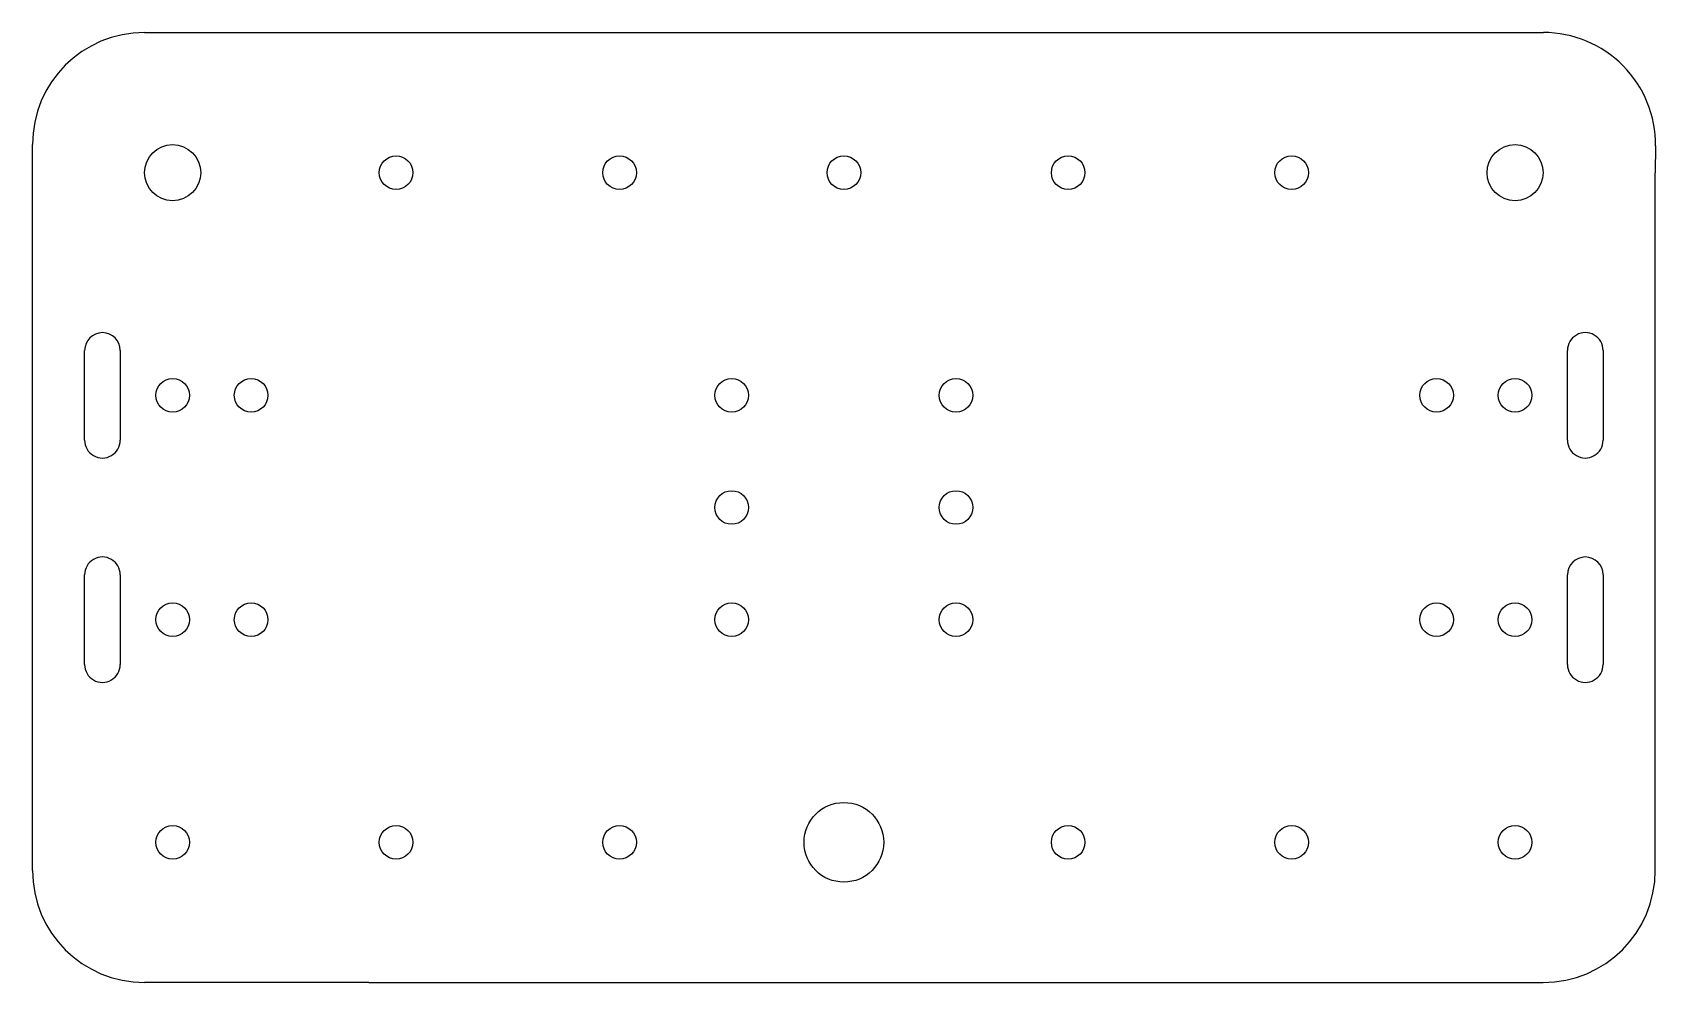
# Model space of a CAD drawing. Extents: x -72 to 72, y -72 to 12.
import ezdxf

# ---------------------------------------------------------------- set-up
doc = ezdxf.new("R2010")
doc.units = 0
doc.layers.add('Body', color=7, linetype='CONTINUOUS')

msp = doc.modelspace()

# ---------------------------------------------------------------- linework, layer by layer
at = {"layer": 'Body'}
for p, q in [((-62.35, 12.5), (-62.35, 12.5, 3.175)), ((-62.35, 12.5), (-62.35, 12.5, 3.175)), ((-62.35, 12.5), (-42.35, 12.5)), ((-62.35, 12.5, 3.175), (-42.35, 12.5, 3.175)), ((-62.35, 12.5), (-42.35, 12.5)), ((-62.35, 12.5, 3.175), (-42.35, 12.5, 3.175)), ((-42.35, 12.5), (-42.35, 12.5, 3.175)), ((-42.35, 12.5), (-42.35, 12.5, 3.175)), ((-42.35, 12.5), (42.35, 12.5)), ((-42.35, 12.5, 3.175), (42.35, 12.5, 3.175)), ((-42.35, 12.5), (42.35, 12.5)), ((-42.35, 12.5, 3.175), (42.35, 12.5, 3.175)), ((42.35, 12.5), (42.35, 12.5, 3.175)), ((42.35, 12.5), (42.35, 12.5, 3.175)), ((42.35, 12.5), (62.3752, 12.5)), ((42.35, 12.5, 3.175), (62.3752, 12.5, 3.175)), ((42.35, 12.5), (62.3752, 12.5)), ((42.35, 12.5, 3.175), (62.3752, 12.5, 3.175)), ((62.3752, 12.5), (62.3752, 12.5, 3.175)), ((62.3752, 12.5), (62.3752, 12.5, 3.175)), ((-72.35, 2.5), (-72.35, 2.5, 3.175)), ((-72.35, 0), (-72.35, 2.5)), ((-72.35, 0, 3.175), (-72.35, 2.5, 3.175)), ((-72.35, 2.5), (-72.35, 2.5, 3.175)), ((-72.35, 0), (-72.35, 2.5)), ((-72.35, 0, 3.175), (-72.35, 2.5, 3.175)), ((72.3746, 2.3973), (72.35, 0)), ((72.3746, 2.3973, 3.175), (72.35, 0, 3.175)), ((72.3746, 2.3973), (72.35, 0)), ((72.3746, 2.3973, 3.175), (72.35, 0, 3.175)), ((72.3746, 2.3973), (72.3746, 2.3973, 3.175)), ((72.3746, 2.3973), (72.3746, 2.3973, 3.175)), ((-72.35, 0), (-72.35, 0, 3.175)), ((-72.35, -59.7), (-72.35, 0)), ((-72.35, -59.7, 3.175), (-72.35, 0, 3.175)), ((-72.35, 0), (-72.35, 0, 3.175)), ((-72.35, -59.7), (-72.35, 0)), ((-72.35, -59.7, 3.175), (-72.35, 0, 3.175)), ((-57.35, 0), (-57.35, 0, 3.175)), ((-57.35, 0), (-57.35, 0, 3.175)), ((-38.425, 0), (-38.425, 0, 3.175)), ((-38.425, 0), (-38.425, 0, 3.175)), ((-18.5, 0), (-18.5, 0, 3.175)), ((-18.5, 0), (-18.5, 0, 3.175)), ((1.5, 0), (1.5, 0, 3.175)), ((1.5, 0), (1.5, 0, 3.175)), ((21.5, 0), (21.5, 0, 3.175)), ((21.5, 0), (21.5, 0, 3.175)), ((62.35, 0), (62.35, 0, 3.175)), ((62.35, 0), (62.35, 0, 3.175)), ((72.35, 0), (72.35, 0, 3.175)), ((72.35, 0), (72.35, 0, 3.175)), ((72.35, -59.7), (72.35, 0)), ((72.35, -59.7, 3.175), (72.35, 0, 3.175)), ((72.35, -59.7), (72.35, 0)), ((72.35, -59.7, 3.175), (72.35, 0, 3.175)), ((41.425, 0), (41.425, 0, 3.175)), ((41.425, 0), (41.425, 0, 3.175)), ((-67.6975, -15.85), (-67.6975, -15.85, 3.175)), ((-67.6975, -15.85), (-67.6975, -15.85, 3.175)), ((-67.6975, -23.85), (-67.6975, -15.85)), ((-67.6975, -23.85, 3.175), (-67.6975, -15.85, 3.175)), ((-67.6975, -23.85), (-67.6975, -15.85)), ((-67.6975, -23.85, 3.175), (-67.6975, -15.85, 3.175)), ((-64.5225, -15.85), (-64.5225, -15.85, 3.175)), ((-64.5225, -15.85), (-64.5225, -23.85)), ((-64.5225, -15.85, 3.175), (-64.5225, -23.85, 3.175)), ((-64.5225, -15.85), (-64.5225, -15.85, 3.175)), ((-64.5225, -15.85), (-64.5225, -23.85)), ((-64.5225, -15.85, 3.175), (-64.5225, -23.85, 3.175)), ((64.5225, -15.85), (64.5225, -15.85, 3.175)), ((64.5225, -15.85), (64.5225, -15.85, 3.175)), ((64.5225, -23.85), (64.5225, -15.85)), ((64.5225, -23.85, 3.175), (64.5225, -15.85, 3.175)), ((64.5225, -23.85), (64.5225, -15.85)), ((64.5225, -23.85, 3.175), (64.5225, -15.85, 3.175)), ((67.6975, -15.85), (67.6975, -15.85, 3.175)), ((67.6975, -15.85), (67.6975, -23.85)), ((67.6975, -15.85, 3.175), (67.6975, -23.85, 3.175)), ((67.6975, -15.85), (67.6975, -15.85, 3.175)), ((67.6975, -15.85), (67.6975, -23.85)), ((67.6975, -15.85, 3.175), (67.6975, -23.85, 3.175)), ((-58.35, -19.85), (-58.35, -19.85, 3.175)), ((-58.35, -19.85), (-58.35, -19.85, 3.175)), ((-51.35, -19.85), (-51.35, -19.85, 3.175)), ((-51.35, -19.85), (-51.35, -19.85, 3.175)), ((-8.5, -19.85), (-8.5, -19.85, 3.175)), ((-8.5, -19.85), (-8.5, -19.85, 3.175)), ((11.5, -19.85), (11.5, -19.85, 3.175)), ((11.5, -19.85), (11.5, -19.85, 3.175)), ((54.35, -19.85), (54.35, -19.85, 3.175)), ((54.35, -19.85), (54.35, -19.85, 3.175)), ((61.35, -19.85), (61.35, -19.85, 3.175)), ((61.35, -19.85), (61.35, -19.85, 3.175)), ((-67.6975, -23.85), (-67.6975, -23.85, 3.175)), ((-67.6975, -23.85), (-67.6975, -23.85, 3.175)), ((-64.5225, -23.85), (-64.5225, -23.85, 3.175)), ((-64.5225, -23.85), (-64.5225, -23.85, 3.175)), ((64.5225, -23.85), (64.5225, -23.85, 3.175)), ((64.5225, -23.85), (64.5225, -23.85, 3.175)), ((67.6975, -23.85), (67.6975, -23.85, 3.175)), ((67.6975, -23.85), (67.6975, -23.85, 3.175)), ((-8.5, -29.85), (-8.5, -29.85, 3.175)), ((-8.5, -29.85), (-8.5, -29.85, 3.175)), ((11.5, -29.85), (11.5, -29.85, 3.175)), ((11.5, -29.85), (11.5, -29.85, 3.175)), ((-67.6975, -35.85), (-67.6975, -35.85, 3.175)), ((-67.6975, -35.85), (-67.6975, -35.85, 3.175)), ((-67.6975, -43.85), (-67.6975, -35.85)), ((-67.6975, -43.85, 3.175), (-67.6975, -35.85, 3.175)), ((-67.6975, -43.85), (-67.6975, -35.85)), ((-67.6975, -43.85, 3.175), (-67.6975, -35.85, 3.175)), ((-64.5225, -35.85), (-64.5225, -35.85, 3.175)), ((-64.5225, -35.85), (-64.5225, -43.85)), ((-64.5225, -35.85, 3.175), (-64.5225, -43.85, 3.175)), ((-64.5225, -35.85), (-64.5225, -35.85, 3.175)), ((-64.5225, -35.85), (-64.5225, -43.85)), ((-64.5225, -35.85, 3.175), (-64.5225, -43.85, 3.175)), ((64.5225, -35.85), (64.5225, -35.85, 3.175)), ((64.5225, -35.85), (64.5225, -35.85, 3.175)), ((64.5225, -43.85), (64.5225, -35.85)), ((64.5225, -43.85, 3.175), (64.5225, -35.85, 3.175)), ((64.5225, -43.85), (64.5225, -35.85)), ((64.5225, -43.85, 3.175), (64.5225, -35.85, 3.175)), ((67.6975, -35.85), (67.6975, -35.85, 3.175)), ((67.6975, -35.85), (67.6975, -43.85)), ((67.6975, -35.85, 3.175), (67.6975, -43.85, 3.175)), ((67.6975, -35.85), (67.6975, -35.85, 3.175)), ((67.6975, -35.85), (67.6975, -43.85)), ((67.6975, -35.85, 3.175), (67.6975, -43.85, 3.175)), ((-58.35, -39.85), (-58.35, -39.85, 3.175)), ((-58.35, -39.85), (-58.35, -39.85, 3.175)), ((-51.35, -39.85), (-51.35, -39.85, 3.175)), ((-51.35, -39.85), (-51.35, -39.85, 3.175)), ((-8.5, -39.85), (-8.5, -39.85, 3.175)), ((-8.5, -39.85), (-8.5, -39.85, 3.175)), ((11.5, -39.85), (11.5, -39.85, 3.175)), ((11.5, -39.85), (11.5, -39.85, 3.175)), ((54.35, -39.85), (54.35, -39.85, 3.175)), ((54.35, -39.85), (54.35, -39.85, 3.175)), ((61.35, -39.85), (61.35, -39.85, 3.175)), ((61.35, -39.85), (61.35, -39.85, 3.175)), ((-67.6975, -43.85), (-67.6975, -43.85, 3.175)), ((-67.6975, -43.85), (-67.6975, -43.85, 3.175)), ((-64.5225, -43.85), (-64.5225, -43.85, 3.175)), ((-64.5225, -43.85), (-64.5225, -43.85, 3.175)), ((64.5225, -43.85), (64.5225, -43.85, 3.175)), ((64.5225, -43.85), (64.5225, -43.85, 3.175)), ((67.6975, -43.85), (67.6975, -43.85, 3.175)), ((67.6975, -43.85), (67.6975, -43.85, 3.175)), ((-72.35, -59.7), (-72.35, -59.7, 3.175)), ((-72.35, -62.2), (-72.35, -59.7)), ((-72.35, -62.2, 3.175), (-72.35, -59.7, 3.175)), ((-72.35, -59.7), (-72.35, -59.7, 3.175)), ((-72.35, -62.2), (-72.35, -59.7)), ((-72.35, -62.2, 3.175), (-72.35, -59.7, 3.175)), ((-58.35, -59.7), (-58.35, -59.7, 3.175)), ((-58.35, -59.7), (-58.35, -59.7, 3.175)), ((-38.425, -59.7), (-38.425, -59.7, 3.175)), ((-38.425, -59.7), (-38.425, -59.7, 3.175)), ((-18.5, -59.7), (-18.5, -59.7, 3.175)), ((-18.5, -59.7), (-18.5, -59.7, 3.175)), ((3.55, -59.7), (3.55, -59.7, 3.175)), ((3.55, -59.7), (3.55, -59.7, 3.175)), ((21.5, -59.7), (21.5, -59.7, 3.175)), ((21.5, -59.7), (21.5, -59.7, 3.175)), ((41.425, -59.7), (41.425, -59.7, 3.175)), ((41.425, -59.7), (41.425, -59.7, 3.175)), ((61.35, -59.7), (61.35, -59.7, 3.175)), ((61.35, -59.7), (61.35, -59.7, 3.175)), ((72.35, -59.7), (72.35, -59.7, 3.175)), ((72.35, -59.7), (72.35, -59.7, 3.175)), ((72.35, -62.2), (72.35, -59.7)), ((72.35, -62.2, 3.175), (72.35, -59.7, 3.175)), ((72.35, -62.2), (72.35, -59.7)), ((72.35, -62.2, 3.175), (72.35, -59.7, 3.175)), ((-72.35, -62.2), (-72.35, -62.2, 3.175)), ((-72.35, -62.2), (-72.35, -62.2, 3.175)), ((72.35, -62.2), (72.35, -62.2, 3.175)), ((72.35, -62.2), (72.35, -62.2, 3.175)), ((-62.35, -72.2), (-62.35, -72.2, 3.175)), ((-42.35, -72.2), (-62.35, -72.2)), ((-42.35, -72.2, 3.175), (-62.35, -72.2, 3.175)), ((-62.35, -72.2), (-62.35, -72.2, 3.175)), ((-42.35, -72.2), (-62.35, -72.2)), ((-42.35, -72.2, 3.175), (-62.35, -72.2, 3.175)), ((-42.35, -72.2), (-42.35, -72.2, 3.175)), ((-42.35, -72.2), (42.35, -72.2)), ((-42.35, -72.2, 3.175), (42.35, -72.2, 3.175)), ((-42.35, -72.2), (-42.35, -72.2, 3.175)), ((-42.35, -72.2), (42.35, -72.2)), ((-42.35, -72.2, 3.175), (42.35, -72.2, 3.175)), ((42.35, -72.2), (42.35, -72.2, 3.175)), ((42.35, -72.2), (62.35, -72.2)), ((42.35, -72.2, 3.175), (62.35, -72.2, 3.175)), ((42.35, -72.2), (42.35, -72.2, 3.175)), ((42.35, -72.2), (62.35, -72.2)), ((42.35, -72.2, 3.175), (62.35, -72.2, 3.175)), ((62.35, -72.2), (62.35, -72.2, 3.175)), ((62.35, -72.2), (62.35, -72.2, 3.175))]:
    msp.add_line(p, q, dxfattribs=at)
for centre, radius in [((-59.85, 0), 2.5), ((-59.85, 0), 2.5), ((-59.85, 0), 2.5), ((-59.85, 0), 2.5), ((-39.925, 0), 1.5), ((-39.925, 0), 1.5), ((-39.925, 0), 1.5), ((-39.925, 0), 1.5), ((-20, 0), 1.5), ((-20, 0), 1.5), ((-20, 0), 1.5), ((-20, 0), 1.5), ((0, 0), 1.5), ((0, 0), 1.5), ((0, 0), 1.5), ((0, 0), 1.5), ((20, 0), 1.5), ((20, 0), 1.5), ((20, 0), 1.5), ((20, 0), 1.5), ((39.925, 0), 1.5), ((39.925, 0), 1.5), ((39.925, 0), 1.5), ((39.925, 0), 1.5), ((59.85, 0), 2.5), ((59.85, 0), 2.5), ((59.85, 0), 2.5), ((59.85, 0), 2.5), ((-59.85, -19.85), 1.5), ((-59.85, -19.85), 1.5), ((-59.85, -19.85), 1.5), ((-59.85, -19.85), 1.5), ((-52.85, -19.85), 1.5), ((-52.85, -19.85), 1.5), ((-52.85, -19.85), 1.5), ((-52.85, -19.85), 1.5), ((-10, -19.85), 1.5), ((-10, -19.85), 1.5), ((-10, -19.85), 1.5), ((-10, -19.85), 1.5), ((10, -19.85), 1.5), ((10, -19.85), 1.5), ((10, -19.85), 1.5), ((10, -19.85), 1.5), ((52.85, -19.85), 1.5), ((52.85, -19.85), 1.5), ((52.85, -19.85), 1.5), ((52.85, -19.85), 1.5), ((59.85, -19.85), 1.5), ((59.85, -19.85), 1.5), ((59.85, -19.85), 1.5), ((59.85, -19.85), 1.5), ((-10, -29.85), 1.5), ((-10, -29.85), 1.5), ((-10, -29.85), 1.5), ((-10, -29.85), 1.5), ((10, -29.85), 1.5), ((10, -29.85), 1.5), ((10, -29.85), 1.5), ((10, -29.85), 1.5), ((-59.85, -39.85), 1.5), ((-59.85, -39.85), 1.5), ((-59.85, -39.85), 1.5), ((-59.85, -39.85), 1.5), ((-52.85, -39.85), 1.5), ((-52.85, -39.85), 1.5), ((-52.85, -39.85), 1.5), ((-52.85, -39.85), 1.5), ((-10, -39.85), 1.5), ((-10, -39.85), 1.5), ((-10, -39.85), 1.5), ((-10, -39.85), 1.5), ((10, -39.85), 1.5), ((10, -39.85), 1.5), ((10, -39.85), 1.5), ((10, -39.85), 1.5), ((52.85, -39.85), 1.5), ((52.85, -39.85), 1.5), ((52.85, -39.85), 1.5), ((52.85, -39.85), 1.5), ((59.85, -39.85), 1.5), ((59.85, -39.85), 1.5), ((59.85, -39.85), 1.5), ((59.85, -39.85), 1.5), ((0, -59.7), 3.55), ((0, -59.7), 3.55), ((0, -59.7), 3.55), ((0, -59.7), 3.55), ((-59.85, -59.7), 1.5), ((-59.85, -59.7), 1.5), ((-59.85, -59.7), 1.5), ((-59.85, -59.7), 1.5), ((-39.925, -59.7), 1.5), ((-39.925, -59.7), 1.5), ((-39.925, -59.7), 1.5), ((-39.925, -59.7), 1.5), ((-20, -59.7), 1.5), ((-20, -59.7), 1.5), ((-20, -59.7), 1.5), ((-20, -59.7), 1.5), ((20, -59.7), 1.5), ((20, -59.7), 1.5), ((20, -59.7), 1.5), ((20, -59.7), 1.5), ((39.925, -59.7), 1.5), ((39.925, -59.7), 1.5), ((39.925, -59.7), 1.5), ((39.925, -59.7), 1.5), ((59.85, -59.7), 1.5), ((59.85, -59.7), 1.5), ((59.85, -59.7), 1.5), ((59.85, -59.7), 1.5)]:
    msp.add_circle(centre, radius, dxfattribs=at)
for centre, radius, start, end in [((-62.35, 2.5), 10, 90, 180), ((-62.35, 2.5, 3.175), 10, 90, 180), ((-62.35, 2.5), 10, 90, 180), ((-62.35, 2.5, 3.175), 10, 90, 180), ((62.3752, 2.5), 10, -0.588674, 90), ((62.3752, 2.5, 3.175), 10, -0.588674, 90), ((62.3752, 2.5), 10, -0.588674, 90), ((62.3752, 2.5, 3.175), 10, -0.588674, 90), ((-66.11, -15.85), 1.5875, 0.000006, 180), ((-66.11, -15.85, 3.175), 1.5875, 0.000006, 180), ((-66.11, -15.85), 1.5875, 0.000006, 180), ((-66.11, -15.85, 3.175), 1.5875, 0.000006, 180), ((66.11, -15.85), 1.5875, -0.000004, -180), ((66.11, -15.85, 3.175), 1.5875, -0.000004, -180), ((66.11, -15.85), 1.5875, -0.000004, -180), ((66.11, -15.85, 3.175), 1.5875, -0.000004, -180), ((-66.11, -23.85), 1.5875, 180, 0.000009), ((-66.11, -23.85, 3.175), 1.5875, 180, 0.000009), ((-66.11, -23.85), 1.5875, 180, 0.000009), ((-66.11, -23.85, 3.175), 1.5875, 180, 0.000009), ((66.11, -23.85), 1.5875, 180, 0.000016), ((66.11, -23.85, 3.175), 1.5875, 180, 0.000016), ((66.11, -23.85), 1.5875, 180, 0.000016), ((66.11, -23.85, 3.175), 1.5875, 180, 0.000016), ((-66.11, -35.85), 1.5875, -0.000012, -180), ((-66.11, -35.85, 3.175), 1.5875, -0.000012, -180), ((-66.11, -35.85), 1.5875, -0.000012, -180), ((-66.11, -35.85, 3.175), 1.5875, -0.000012, -180), ((66.11, -35.85), 1.5875, 0, 180), ((66.11, -35.85, 3.175), 1.5875, 0, 180), ((66.11, -35.85), 1.5875, 0, 180), ((66.11, -35.85, 3.175), 1.5875, 0, 180), ((-66.11, -43.85), 1.5875, 180, 0.000003), ((-66.11, -43.85, 3.175), 1.5875, 180, 0.000003), ((-66.11, -43.85), 1.5875, 180, 0.000003), ((-66.11, -43.85, 3.175), 1.5875, 180, 0.000003), ((66.11, -43.85), 1.5875, 180, 0.000002), ((66.11, -43.85, 3.175), 1.5875, 180, 0.000002), ((66.11, -43.85), 1.5875, 180, 0.000002), ((66.11, -43.85, 3.175), 1.5875, 180, 0.000002), ((-62.35, -62.2), 10, 180, -90), ((-62.35, -62.2, 3.175), 10, 180, -90), ((-62.35, -62.2), 10, 180, -90), ((-62.35, -62.2, 3.175), 10, 180, -90), ((62.35, -62.2), 10, -90, 0), ((62.35, -62.2, 3.175), 10, -90, 0), ((62.35, -62.2), 10, -90, 0), ((62.35, -62.2, 3.175), 10, -90, 0)]:
    msp.add_arc(centre, radius, start, end, dxfattribs=at)

doc.saveas('drawing.dxf')
